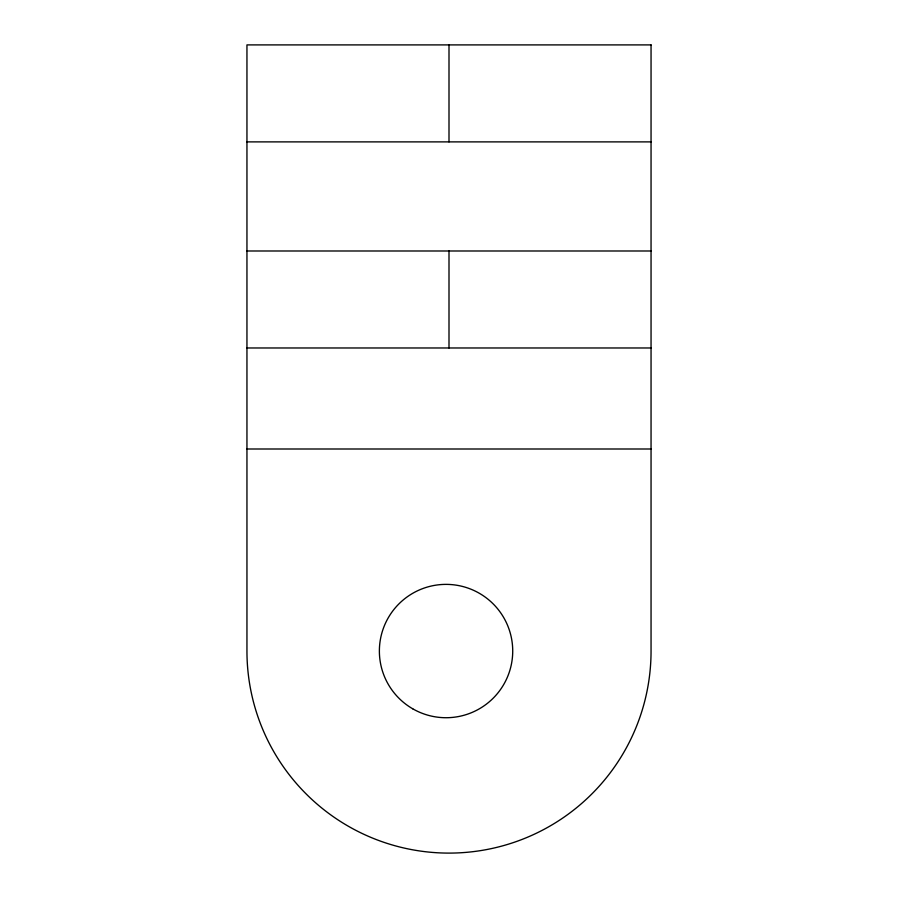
<?xml version="1.0" encoding="UTF-8"?>
<svg xmlns="http://www.w3.org/2000/svg" width="898" height="898" viewBox="0 0 898 898"><rect width="100%" height="100%" fill="white"/><g stroke="black" fill="none" stroke-linecap="round" stroke-linejoin="round"><path stroke-width="1.35" d="M246.95 141.884L651.05 141.884M246.95 250.991L651.05 250.991M246.95 347.975L651.05 347.975M246.95 449L651.05 449M449 44.9L449 141.884M449 250.991L449 347.975M651.05 44.9L246.95 44.9L246.95 651.05A202.05 202.05 0 0 0 449 853.1A202.05 202.05 0 0 0 651.05 651.05L651.05 44.9M412.71 708.791A66.677 66.677 0 0 0 512.724 651.05A66.677 66.677 0 0 0 412.71 593.309A66.677 66.677 0 0 0 412.71 708.791"/></g></svg>
